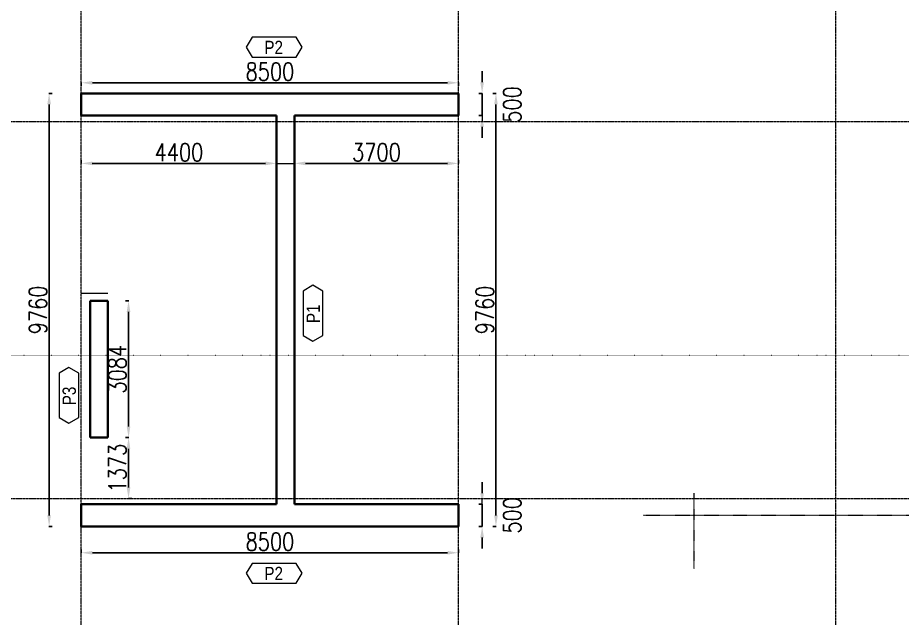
# Model space of a CAD drawing. Header units: metres. Extents: x -5444 to 112500, y -2287 to 89414.
# Drawn here: x 70748 to 90675, y 11249 to 24785 of the extents above; entities that cross this region are included whole.
import ezdxf

# ---------------------------------------------------------------- set-up
doc = ezdxf.new("R2010")
doc.units = ezdxf.units.M
doc.header["$LTSCALE"] = 10
for name, pattern in [('Dot', [0.714375, 0, -0.714375]), ('Grid Line', [3.33375, 1.905, -0.47625, 0.47625, -0.47625]), ('Hidden 0_75', [0.225, 0.1125, -0.1125])]:
    doc.linetypes.add(name, pattern=pattern)
doc.layers.add('COTAS', color=8, linetype='Continuous')
for name, color, linetype, lineweight in [('E_DETALLES-1', 7, 'Hidden 0_75', 9), ('E_DIM-1', 2, 'Continuous', 18), ('E_EJES-1', 8, 'Grid Line', 9), ('E_MUROS-3', 2, 'Continuous', 35), ('E_TEXTO', 3, 'Continuous', 9), ('E_TEXTO-1', 3, 'Dot', 9)]:
    doc.layers.add(name, color=color, linetype=linetype, lineweight=lineweight)
doc.styles.add('Arial Narrow_1', font='', dxfattribs={"height": 0.3})
doc.styles.add('CNI_COTAS', font='romans.shx', dxfattribs={"width": 0.8})
doc.styles.add('Yu Gothic UI Light', font='Yu Gothic UI Light.ttf', dxfattribs={"height": 0.225})
doc.styles.get('Arial Narrow_1').set_extended_font_data('Arial Narrow')
doc.dimstyles.new('1.5', dxfattribs={"dimscale": 0, "dimtxt": 400, "dimasz": 250, "dimexe": 4, "dimexo": 4, "dimgap": 50, "dimtad": 1, "dimdec": 0, "dimzin": 4, "dimdsep": 46, "dimtxsty": 'CNI_COTAS', "dimcen": 0, "dimclrd": 256, "dimclrt": 3, "dimadec": 0, "dimazin": 0, "dimtfac": 1, "dimtdec": 0, "dimtmove": 2, "dimatfit": 0, "dimfxl": 0.05, "dimtolj": 1, "dimtzin": 0, "dimarcsym": 0})
doc.dimstyles.new('CNI_COTAS_1', dxfattribs={"dimscale": 0.3048, "dimtxt": 0.235657, "dimasz": 0.492126, "dimexe": 0.246063, "dimexo": 0.0625, "dimgap": 0.049213, "dimtad": 1, "dimrnd": 0.01, "dimzin": 0, "dimdsep": 46, "dimtxsty": 'Yu Gothic UI Light', "dimblk1": 'OPEN30', "dimblk2": 'OPEN30', "dimsah": 1, "dimcen": 0.09, "dimdle": 0.246063, "dimazin": 0, "dimtfac": 1, "dimtdec": 4, "dimtix": 1, "dimtmove": 2, "dimatfit": 3, "dimfxl": 0.246063, "dimfxlon": 1, "dimtvp": 1, "dimtolj": 1, "dimtzin": 0, "dimlwd": 18, "dimlwe": 18, "dimarcsym": 2})

# ---------------------------------------------------------------- blocks, each defined once
blk = doc.blocks.new('CNI_TAG PANTALLAS Y CONTENCIONES_MARCA - CNI_TAG PANTALLA_MARCA-583536-_0_00m_LOC COLUMNAS Y MUROS PISO 1')
at = {"layer": 'E_TEXTO'}
for p, q in [((-0.00291, 0.00304), (-0.00377, 0.00155)), ((0.00374, 0.00304), (-0.00291, 0.00304)), ((0.00461, 0.00155), (0.00374, 0.00304)), ((-0.00377, 0.00155), (-0.00291, 0.00005)), ((0.00374, 0.00005), (0.00461, 0.00155)), ((-0.00291, 0.00005), (0.00374, 0.00005))]:
    blk.add_line(p, q, dxfattribs=at)
blk = doc.blocks.new('DIMBLOCK61-_0_00m_LOC COLUMNAS Y MUROS PISO 1')
at = {"layer": 'COTAS', "color": 0, "lineweight": -2, "transparency": 16777216}
for p, q in [((81450, 23079), (81525, 23079)), ((81450, 13319), (81525, 13319))]:
    blk.add_line(p, q, dxfattribs=at)
at = {"layer": 'COTAS', "lineweight": -2, "transparency": 16777216}
blk.add_line((81521, 22829), (81521, 13569), dxfattribs=at)
at = {"layer": 'COTAS', "transparency": 16777216}
for points in [[(81480, 22829), (81563, 22829), (81521, 23079)], [(81480, 13569), (81563, 13569), (81521, 13319)]]:
    blk.add_solid(points, dxfattribs=at)
at = {"layer": 'Defpoints', "color": 0, "transparency": 16777216}
for p in [(81446, 23079), (81446, 13319), (81521, 13319)]:
    blk.add_point(p, dxfattribs=at)
at = {"layer": 'COTAS', "color": 3, "transparency": 16777216, "insert": (81271, 18199), "char_height": 400, "width": 2.23, "attachment_point": 5, "rotation": 90, "style": 'CNI_COTAS'}
blk.add_mtext('\\A1;9760', dxfattribs=at)
blk = doc.blocks.new('DIMBLOCK62-_0_00m_LOC COLUMNAS Y MUROS PISO 1')
at = {"layer": 'COTAS', "lineweight": -2, "transparency": 16777216}
for p, q in [((81210, 23329), (81210, 23579)), ((81210, 23079), (81210, 22579)), ((81210, 22329), (81210, 22079))]:
    blk.add_line(p, q, dxfattribs=at)
at = {"layer": 'COTAS', "color": 0, "lineweight": -2, "transparency": 16777216}
for p, q in [((81139, 23079), (81214, 23079)), ((81139, 22579), (81214, 22579))]:
    blk.add_line(p, q, dxfattribs=at)
at = {"layer": 'COTAS', "transparency": 16777216}
for points in [[(81168, 23329), (81251, 23329), (81210, 23079)], [(81168, 22329), (81251, 22329), (81210, 22579)]]:
    blk.add_solid(points, dxfattribs=at)
at = {"layer": 'Defpoints', "color": 0, "transparency": 16777216}
for p in [(81135, 23079), (81135, 22579), (81210, 22579)]:
    blk.add_point(p, dxfattribs=at)
at = {"layer": 'COTAS', "color": 3, "transparency": 16777216, "insert": (81889, 22829), "char_height": 400, "width": 2.26, "attachment_point": 5, "rotation": 90, "style": 'CNI_COTAS'}
blk.add_mtext('\\A1;500', dxfattribs=at)
blk = doc.blocks.new('_Open30')
at = {"color": 0, "linetype": 'ByBlock', "lineweight": -2}
for p, q in [((-1, 0), (0, 0)), ((0, 0), (-1, 0)), ((0, 0), (-1, 0))]:
    blk.add_line(p, q, dxfattribs=at)
blk = doc.blocks.new('DIMBLOCK63-_0_00m_LOC COLUMNAS Y MUROS PISO 1')
at = {"layer": 'Defpoints', "color": 0, "transparency": 16777216}
for p in [(81135, 22579), (81210, 22449), (81285, 22449)]:
    blk.add_point(p, dxfattribs=at)
at = {"layer": 'E_DIM-1', "color": 0, "lineweight": 18, "transparency": 16777216}
for p, q in [((81210, 22579), (81210, 22579)), ((81210, 22579), (81210, 22449)), ((81210, 22449), (81210, 22449))]:
    blk.add_line(p, q, dxfattribs=at)
at = {"layer": 'E_DIM-1', "color": 0, "lineweight": 18, "transparency": 16777216, "xscale": 0.15, "yscale": 0.15, "zscale": 0.15}
for p, rotation in [((81210, 22579), 90), ((81210, 22449), 270)]:
    blk.add_blockref('_Open30', p, dxfattribs=dict(at, rotation=rotation))
at = {"layer": 'E_DIM-1', "color": 0, "transparency": 16777216, "insert": (81051, 22147), "char_height": 0.225, "width": 0.627, "attachment_point": 1, "rotation": 90, "line_spacing_factor": 1.142579, "style": 'Yu Gothic UI Light'}
blk.add_mtext('\\A1;130.21', dxfattribs=at)
blk = doc.blocks.new('DIMBLOCK64-_0_00m_LOC COLUMNAS Y MUROS PISO 1')
at = {"layer": 'COTAS', "lineweight": -2, "transparency": 16777216}
for p, q in [((81210, 14069), (81210, 14319)), ((81210, 13319), (81210, 13819)), ((81210, 13069), (81210, 12819))]:
    blk.add_line(p, q, dxfattribs=at)
at = {"layer": 'COTAS', "color": 0, "lineweight": -2, "transparency": 16777216}
for p, q in [((81139, 13819), (81214, 13819)), ((81139, 13319), (81214, 13319))]:
    blk.add_line(p, q, dxfattribs=at)
at = {"layer": 'COTAS', "transparency": 16777216}
for points in [[(81168, 14069), (81251, 14069), (81210, 13819)], [(81168, 13069), (81251, 13069), (81210, 13319)]]:
    blk.add_solid(points, dxfattribs=at)
at = {"layer": 'Defpoints', "color": 0, "transparency": 16777216}
for p in [(81135, 13819), (81210, 13819), (81135, 13319)]:
    blk.add_point(p, dxfattribs=at)
at = {"layer": 'COTAS', "color": 3, "transparency": 16777216, "insert": (81889, 13569), "char_height": 400, "width": 2.26, "attachment_point": 5, "rotation": 90, "style": 'CNI_COTAS'}
blk.add_mtext('\\A1;500', dxfattribs=at)
blk = doc.blocks.new('DIMBLOCK65-_0_00m_LOC COLUMNAS Y MUROS PISO 1')
at = {"layer": 'Defpoints', "color": 0, "transparency": 16777216}
for p in [(81135, 13949), (81135, 13819), (81210, 13949)]:
    blk.add_point(p, dxfattribs=at)
at = {"layer": 'E_DIM-1', "color": 0, "lineweight": 18, "transparency": 16777216}
for p, q in [((81210, 13949), (81210, 13949)), ((81210, 13819), (81210, 13949)), ((81210, 13819), (81210, 13819))]:
    blk.add_line(p, q, dxfattribs=at)
at = {"layer": 'E_DIM-1', "color": 0, "lineweight": 18, "transparency": 16777216, "xscale": 0.15, "yscale": 0.15, "zscale": 0.15}
for p, rotation in [((81210, 13949), 90), ((81210, 13819), 270)]:
    blk.add_blockref('_Open30', p, dxfattribs=dict(at, rotation=rotation))
at = {"layer": 'E_DIM-1', "color": 0, "transparency": 16777216, "insert": (81051, 14348), "char_height": 0.225, "width": 0.627, "attachment_point": 1, "rotation": 90, "line_spacing_factor": 1.142579, "style": 'Yu Gothic UI Light'}
blk.add_mtext('\\A1;129.79', dxfattribs=at)
blk = doc.blocks.new('DIMBLOCK66-_0_00m_LOC COLUMNAS Y MUROS PISO 1')
at = {"layer": 'COTAS', "color": 0, "lineweight": -2, "transparency": 16777216}
for p, q in [((72180, 23247), (72180, 23322)), ((80680, 23247), (80680, 23322))]:
    blk.add_line(p, q, dxfattribs=at)
at = {"layer": 'COTAS', "lineweight": -2, "transparency": 16777216}
blk.add_line((72430, 23318), (80430, 23318), dxfattribs=at)
at = {"layer": 'COTAS', "transparency": 16777216}
for points in [[(72430, 23359), (72430, 23276), (72180, 23318)], [(80430, 23359), (80430, 23276), (80680, 23318)]]:
    blk.add_solid(points, dxfattribs=at)
at = {"layer": 'Defpoints', "color": 0, "transparency": 16777216}
for p in [(80680, 23318), (72180, 23243), (80680, 23243)]:
    blk.add_point(p, dxfattribs=at)
at = {"layer": 'COTAS', "color": 3, "transparency": 16777216, "insert": (76430, 23568), "char_height": 400, "width": 2.26, "attachment_point": 5, "style": 'CNI_COTAS'}
blk.add_mtext('\\A1;8500', dxfattribs=at)
blk = doc.blocks.new('DIMBLOCK67-_0_00m_LOC COLUMNAS Y MUROS PISO 1')
at = {"layer": 'COTAS', "color": 0, "lineweight": -2, "transparency": 16777216}
for p, q in [((72180, 12798), (72180, 12723)), ((80680, 12798), (80680, 12723))]:
    blk.add_line(p, q, dxfattribs=at)
at = {"layer": 'COTAS', "lineweight": -2, "transparency": 16777216}
blk.add_line((72430, 12727), (80430, 12727), dxfattribs=at)
at = {"layer": 'COTAS', "transparency": 16777216}
for points in [[(72430, 12768), (72430, 12685), (72180, 12727)], [(80430, 12768), (80430, 12685), (80680, 12727)]]:
    blk.add_solid(points, dxfattribs=at)
at = {"layer": 'Defpoints', "color": 0, "transparency": 16777216}
for p in [(72180, 12802), (80680, 12802), (80680, 12727)]:
    blk.add_point(p, dxfattribs=at)
at = {"layer": 'COTAS', "color": 3, "transparency": 16777216, "insert": (76430, 12977), "char_height": 400, "width": 2.26, "attachment_point": 5, "style": 'CNI_COTAS'}
blk.add_mtext('\\A1;8500', dxfattribs=at)
blk = doc.blocks.new('DIMBLOCK68-_0_00m_LOC COLUMNAS Y MUROS PISO 1')
at = {"layer": 'COTAS', "color": 0, "lineweight": -2, "transparency": 16777216}
for p, q in [((71527, 23079), (71452, 23079)), ((71527, 13319), (71452, 13319))]:
    blk.add_line(p, q, dxfattribs=at)
at = {"layer": 'COTAS', "lineweight": -2, "transparency": 16777216}
blk.add_line((71456, 22829), (71456, 13569), dxfattribs=at)
at = {"layer": 'COTAS', "transparency": 16777216}
for points in [[(71414, 22829), (71497, 22829), (71456, 23079)], [(71414, 13569), (71497, 13569), (71456, 13319)]]:
    blk.add_solid(points, dxfattribs=at)
at = {"layer": 'Defpoints', "color": 0, "transparency": 16777216}
for p in [(71531, 23079), (71456, 13319), (71531, 13319)]:
    blk.add_point(p, dxfattribs=at)
at = {"layer": 'COTAS', "color": 3, "transparency": 16777216, "insert": (71206, 18199), "char_height": 400, "width": 2.23, "attachment_point": 5, "rotation": 90, "style": 'CNI_COTAS'}
blk.add_mtext('\\A1;9760', dxfattribs=at)
blk = doc.blocks.new('DIMBLOCK69-_0_00m_LOC COLUMNAS Y MUROS PISO 1')
at = {"layer": 'COTAS', "color": 0, "lineweight": -2, "transparency": 16777216}
for p, q in [((72179, 21572), (72179, 21497)), ((76580, 21572), (76580, 21497))]:
    blk.add_line(p, q, dxfattribs=at)
at = {"layer": 'COTAS', "lineweight": -2, "transparency": 16777216}
blk.add_line((72429, 21501), (76330, 21501), dxfattribs=at)
at = {"layer": 'COTAS', "transparency": 16777216}
for points in [[(72429, 21543), (72429, 21460), (72179, 21501)], [(76330, 21543), (76330, 21460), (76580, 21501)]]:
    blk.add_solid(points, dxfattribs=at)
at = {"layer": 'Defpoints', "color": 0, "transparency": 16777216}
for p in [(72179, 21576), (76580, 21576), (76580, 21501)]:
    blk.add_point(p, dxfattribs=at)
at = {"layer": 'COTAS', "color": 3, "transparency": 16777216, "insert": (74380, 21751), "char_height": 400, "width": 2.29, "attachment_point": 5, "style": 'CNI_COTAS'}
blk.add_mtext('\\A1;4400', dxfattribs=at)
blk = doc.blocks.new('DIMBLOCK70-_0_00m_LOC COLUMNAS Y MUROS PISO 1')
at = {"layer": 'Defpoints', "color": 0, "transparency": 16777216}
for p in [(76580, 21576), (76980, 21576), (76980, 21501)]:
    blk.add_point(p, dxfattribs=at)
at = {"layer": 'E_DIM-1', "color": 0, "lineweight": 18, "transparency": 16777216}
for p, q in [((76580, 21501), (76580, 21501)), ((76580, 21501), (76980, 21501)), ((76980, 21501), (76980, 21501))]:
    blk.add_line(p, q, dxfattribs=at)
at = {"layer": 'E_DIM-1', "color": 0, "lineweight": 18, "transparency": 16777216, "xscale": 0.15, "yscale": 0.15, "zscale": 0.15, "rotation": 180}
blk.add_blockref('_Open30', (76580, 21501), dxfattribs=at)
at = {"layer": 'E_DIM-1', "color": 0, "lineweight": 18, "transparency": 16777216, "xscale": 0.15, "yscale": 0.15, "zscale": 0.15}
blk.add_blockref('_Open30', (76980, 21501), dxfattribs=at)
at = {"layer": 'E_DIM-1', "color": 0, "transparency": 16777216, "insert": (76323, 21250), "char_height": 0.225, "width": 0.694, "attachment_point": 1, "line_spacing_factor": 1.142579, "style": 'Yu Gothic UI Light'}
blk.add_mtext('\\A1;400.00', dxfattribs=at)
blk = doc.blocks.new('DIMBLOCK71-_0_00m_LOC COLUMNAS Y MUROS PISO 1')
at = {"layer": 'COTAS', "color": 0, "lineweight": -2, "transparency": 16777216}
for p, q in [((76980, 21572), (76980, 21497)), ((80679, 21572), (80679, 21497))]:
    blk.add_line(p, q, dxfattribs=at)
at = {"layer": 'COTAS', "lineweight": -2, "transparency": 16777216}
blk.add_line((77230, 21501), (80429, 21501), dxfattribs=at)
at = {"layer": 'COTAS', "transparency": 16777216}
for points in [[(77230, 21543), (77230, 21460), (76980, 21501)], [(80429, 21543), (80429, 21460), (80679, 21501)]]:
    blk.add_solid(points, dxfattribs=at)
at = {"layer": 'Defpoints', "color": 0, "transparency": 16777216}
for p in [(76980, 21576), (80679, 21576), (80679, 21501)]:
    blk.add_point(p, dxfattribs=at)
at = {"layer": 'COTAS', "color": 3, "transparency": 16777216, "insert": (78830, 21751), "char_height": 400, "width": 2.23, "attachment_point": 5, "style": 'CNI_COTAS'}
blk.add_mtext('\\A1;3700', dxfattribs=at)
blk = doc.blocks.new('DIMBLOCK153-_0_00m_LOC COLUMNAS Y MUROS PISO 1')
at = {"layer": 'Defpoints', "color": 0, "transparency": 16777216}
for p in [(72179, 18653), (72380, 18578), (72380, 18503)]:
    blk.add_point(p, dxfattribs=at)
at = {"layer": 'E_DIM-1', "color": 0, "lineweight": 18, "transparency": 16777216}
for p, q in [((72179, 18578), (72179, 18578)), ((72180, 18578), (72379, 18578)), ((72380, 18578), (72380, 18578))]:
    blk.add_line(p, q, dxfattribs=at)
at = {"layer": 'E_DIM-1', "color": 0, "lineweight": 18, "transparency": 16777216, "xscale": 0.15, "yscale": 0.15, "zscale": 0.15, "rotation": 180}
blk.add_blockref('_Open30', (72179, 18578), dxfattribs=at)
at = {"layer": 'E_DIM-1', "color": 0, "lineweight": 18, "transparency": 16777216, "xscale": 0.15, "yscale": 0.15, "zscale": 0.15}
blk.add_blockref('_Open30', (72380, 18578), dxfattribs=at)
at = {"layer": 'E_DIM-1', "color": 0, "transparency": 16777216, "insert": (72134, 18737), "char_height": 0.225, "width": 0.689, "attachment_point": 1, "line_spacing_factor": 1.142579, "style": 'Yu Gothic UI Light'}
blk.add_mtext('\\A1;200.21', dxfattribs=at)
blk = doc.blocks.new('DIMBLOCK154-_0_00m_LOC COLUMNAS Y MUROS PISO 1')
at = {"layer": 'Defpoints', "color": 0, "transparency": 16777216}
for p in [(72780, 18578), (72380, 18503), (72780, 18503)]:
    blk.add_point(p, dxfattribs=at)
at = {"layer": 'E_DIM-1', "color": 0, "lineweight": 18, "transparency": 16777216}
for p, q in [((72380, 18578), (72380, 18578)), ((72380, 18578), (72779, 18578)), ((72780, 18578), (72780, 18578))]:
    blk.add_line(p, q, dxfattribs=at)
at = {"layer": 'E_DIM-1', "color": 0, "lineweight": 18, "transparency": 16777216, "xscale": 0.15, "yscale": 0.15, "zscale": 0.15, "rotation": 180}
blk.add_blockref('_Open30', (72380, 18578), dxfattribs=at)
at = {"layer": 'E_DIM-1', "color": 0, "lineweight": 18, "transparency": 16777216, "xscale": 0.15, "yscale": 0.15, "zscale": 0.15}
blk.add_blockref('_Open30', (72780, 18578), dxfattribs=at)
at = {"layer": 'E_DIM-1', "color": 0, "transparency": 16777216, "insert": (72906, 18737), "char_height": 0.225, "width": 0.694, "attachment_point": 1, "line_spacing_factor": 1.142579, "style": 'Yu Gothic UI Light'}
blk.add_mtext('\\A1;400.00', dxfattribs=at)
blk = doc.blocks.new('DIMBLOCK155-_0_00m_LOC COLUMNAS Y MUROS PISO 1')
at = {"layer": 'COTAS', "color": 0, "lineweight": -2, "transparency": 16777216}
for p, q in [((73174, 18405), (73249, 18405)), ((73174, 15321), (73249, 15321))]:
    blk.add_line(p, q, dxfattribs=at)
at = {"layer": 'COTAS', "lineweight": -2, "transparency": 16777216}
blk.add_line((73245, 18155), (73245, 15571), dxfattribs=at)
at = {"layer": 'COTAS', "transparency": 16777216}
for points in [[(73203, 18155), (73286, 18155), (73245, 18405)], [(73203, 15571), (73286, 15571), (73245, 15321)]]:
    blk.add_solid(points, dxfattribs=at)
at = {"layer": 'Defpoints', "color": 0, "transparency": 16777216}
for p in [(73170, 18405), (73170, 15321), (73245, 15321)]:
    blk.add_point(p, dxfattribs=at)
at = {"layer": 'COTAS', "color": 3, "transparency": 16777216, "insert": (72995, 16863), "char_height": 400, "width": 2.26, "attachment_point": 5, "rotation": 90, "style": 'CNI_COTAS'}
blk.add_mtext('\\A1;3084', dxfattribs=at)
blk = doc.blocks.new('DIMBLOCK156-_0_00m_LOC COLUMNAS Y MUROS PISO 1')
at = {"layer": 'COTAS', "color": 0, "lineweight": -2, "transparency": 16777216}
for p, q in [((73174, 15321), (73249, 15321)), ((73316, 13949), (73241, 13949))]:
    blk.add_line(p, q, dxfattribs=at)
at = {"layer": 'COTAS', "lineweight": -2, "transparency": 16777216}
blk.add_line((73245, 15071), (73245, 14199), dxfattribs=at)
at = {"layer": 'COTAS', "transparency": 16777216}
for points in [[(73203, 15071), (73286, 15071), (73245, 15321)], [(73203, 14199), (73286, 14199), (73245, 13949)]]:
    blk.add_solid(points, dxfattribs=at)
at = {"layer": 'Defpoints', "color": 0, "transparency": 16777216}
for p in [(73170, 15321), (73245, 13949), (73320, 13949)]:
    blk.add_point(p, dxfattribs=at)
at = {"layer": 'COTAS', "color": 3, "transparency": 16777216, "insert": (72995, 14635), "char_height": 400, "width": 2.02, "attachment_point": 5, "rotation": 90, "style": 'CNI_COTAS'}
blk.add_mtext('\\A1;1373', dxfattribs=at)

msp = doc.modelspace()

# ---------------------------------------------------------------- linework, layer by layer
at = {"layer": 'E_DETALLES-1'}
for p, q in [((85979.3658, 14068.2521), (85979.3658, 12370.2521)), ((84843.4029, 13573.7789), (96968.4029, 13573.7789))]:
    msp.add_line(p, q, dxfattribs=at)
at = {"layer": 'E_EJES-1'}
for p, q in [((72179.4029, -1101.314), (72179.4029, 38666.2144)), ((80679.4029, -1101.314), (80679.4029, 38666.2144)), ((89179.4029, -1101.314), (89179.4029, 38666.2144)), ((-3637.6038, 22448.7789), (105501.3014, 22448.7789)), ((-3637.6038, 13948.7789), (105501.3014, 13948.7789))]:
    msp.add_line(p, q, dxfattribs=at)
at = {"layer": 'E_MUROS-3'}
for p, q in [((72179.6013, 23078.9853), (80679.6013, 23078.9853)), ((72179.6013, 22578.9853), (72179.6013, 23078.9853)), ((80679.6013, 22578.9853), (80679.6013, 23078.9853)), ((76579.6518, 22578.9853), (72179.6013, 22578.9853)), ((76579.6518, 13818.9853), (76579.6518, 22578.9853)), ((76979.6518, 22578.9853), (76979.6518, 13818.9853)), ((80679.6013, 22578.9853), (76979.6518, 22578.9853)), ((72379.6138, 15321.3697), (72379.6138, 18405.4697)), ((72779.6138, 18405.4697), (72379.6138, 18405.4697)), ((72779.6138, 18405.4697), (72779.6138, 15321.3697)), ((72779.6138, 15321.3697), (72379.6138, 15321.3697)), ((72179.6172, 13818.9853), (76579.6518, 13818.9853)), ((72179.6172, 13318.9853), (72179.6172, 13818.9853)), ((76979.6518, 13818.9853), (80679.6172, 13818.9853)), ((80679.6172, 13318.9853), (80679.6172, 13818.9853)), ((80679.6172, 13318.9853), (72179.6172, 13318.9853))]:
    msp.add_line(p, q, dxfattribs=at)
at = {"layer": 'E_TEXTO-1'}
msp.add_line((-3641.033, 17181.0897), (106016.4127, 17181.0897), dxfattribs=at)

# ---------------------------------------------------------------- block references
at = {"layer": 'E_TEXTO', "xscale": 149999.9999999999, "yscale": 149999.9999999999, "zscale": 149999.9999999999}
for p in [(76462.9864, 23886.9956), (76463.0023, 12031.8601)]:
    msp.add_blockref('CNI_TAG PANTALLAS Y CONTENCIONES_MARCA - CNI_TAG PANTALLA_MARCA-583536-_0_00m_LOC COLUMNAS Y MUROS PISO 1', p, dxfattribs=at)
at = {"layer": 'E_TEXTO', "xscale": 149999.9999999999, "yscale": 149999.9999999999, "zscale": 149999.9999999999, "rotation": 89.99999999999991}
for p in [(77631.9927, 18062.171), (72135.4957, 16209.4051)]:
    msp.add_blockref('CNI_TAG PANTALLAS Y CONTENCIONES_MARCA - CNI_TAG PANTALLA_MARCA-583536-_0_00m_LOC COLUMNAS Y MUROS PISO 1', p, dxfattribs=at)

# ---------------------------------------------------------------- texts
at = {"layer": 'E_TEXTO', "char_height": 300, "width": 529.11375, "attachment_point": 1, "style": 'Arial Narrow_1'}
for insert in [(76303.1455, 24264.3007), (76303.1615, 12409.1652)]:
    msp.add_mtext('P2', dxfattribs=dict(at, insert=insert))
at = {"layer": 'E_TEXTO', "char_height": 300, "width": 529.11375, "attachment_point": 1, "rotation": 90, "style": 'Arial Narrow_1'}
for s, insert in [('P1', (77254.6876, 17902.3302)), ('P3', (71758.1906, 16049.5642))]:
    msp.add_mtext(s, dxfattribs=dict(at, insert=insert))

# ---------------------------------------------------------------- dimensions: what is measured, and where the dimension line sits
at = {"layer": 'COTAS'}
for base, p1, p2, picture, middle in [((80679.6013, 23317.8333), (72179.6013, 23242.8333), (80679.6013, 23242.8333), 'DIMBLOCK66-_0_00m_LOC COLUMNAS Y MUROS PISO 1', (76429.6013, 23567.8333)), ((76579.6518, 21501.2819), (72179.4029, 21576.2819), (76579.6518, 21576.2819), 'DIMBLOCK69-_0_00m_LOC COLUMNAS Y MUROS PISO 1', (74379.5274, 21751.2819)), ((80679.4029, 21501.2819), (76979.6518, 21576.2819), (80679.4029, 21576.2819), 'DIMBLOCK71-_0_00m_LOC COLUMNAS Y MUROS PISO 1', (78829.5274, 21751.2819)), ((80679.6172, 12726.707), (72179.6172, 12801.707), (80679.6172, 12801.707), 'DIMBLOCK67-_0_00m_LOC COLUMNAS Y MUROS PISO 1', (76429.6172, 12976.707))]:
    dim = msp.add_linear_dim(base=base, p1=p1, p2=p2, dimstyle='1.5', override={"dimscale": 1}, dxfattribs=at)
    dim.commit()
    dim.dimension.update_dxf_attribs({"geometry": picture, "text_midpoint": middle})
for base, p1, p2, picture, middle in [((81209.7717, 22578.9853), (81134.7717, 23078.9853), (81134.7717, 22578.9853), 'DIMBLOCK62-_0_00m_LOC COLUMNAS Y MUROS PISO 1', (81888.7717, 22828.9853)), ((71455.7839, 13318.9853), (71530.7839, 23078.9853), (71530.7839, 13318.9853), 'DIMBLOCK68-_0_00m_LOC COLUMNAS Y MUROS PISO 1', (71205.7839, 18198.9853)), ((81521.2142, 13318.9853), (81446.2142, 23078.9853), (81446.2142, 13318.9853), 'DIMBLOCK61-_0_00m_LOC COLUMNAS Y MUROS PISO 1', (81271.2142, 18198.9853)), ((73244.5488, 15321.3697), (73169.5488, 18405.4697), (73169.5488, 15321.3697), 'DIMBLOCK155-_0_00m_LOC COLUMNAS Y MUROS PISO 1', (72994.5488, 16863.4197)), ((73244.5488, 13948.7789), (73169.5488, 15321.3697), (73319.5488, 13948.7789), 'DIMBLOCK156-_0_00m_LOC COLUMNAS Y MUROS PISO 1', (72994.5488, 14635.0743)), ((81209.7717, 13818.9853), (81134.7717, 13318.9853), (81134.7717, 13818.9853), 'DIMBLOCK64-_0_00m_LOC COLUMNAS Y MUROS PISO 1', (81888.7717, 13568.9853))]:
    dim = msp.add_linear_dim(base=base, p1=p1, p2=p2, angle=90, dimstyle='1.5', override={"dimscale": 1}, dxfattribs=at)
    dim.commit()
    dim.dimension.update_dxf_attribs({"geometry": picture, "text_midpoint": middle})
at = {"layer": 'E_DIM-1'}
for base, p1, p2, override, picture, middle in [((81209.7717, 22448.7789), (81134.7717, 22578.9853), (81284.7717, 22448.7789), {"dimpost": '<>', "dimfxl": 0.19863}, 'DIMBLOCK63-_0_00m_LOC COLUMNAS Y MUROS PISO 1', (81051.2169, 22147.0106)), ((81209.7717, 13948.7789), (81134.7717, 13818.9853), (81134.7717, 13948.7789), {"dimpost": '<>', "dimfxl": 0.129794}, 'DIMBLOCK65-_0_00m_LOC COLUMNAS Y MUROS PISO 1', (81051.2169, 14348.6717))]:
    dim = msp.add_linear_dim(base=base, p1=p1, p2=p2, angle=90, dimstyle='CNI_COTAS_1', override=override, dxfattribs=at)
    dim.commit()
    dim.dimension.update_dxf_attribs({"geometry": picture, "text_midpoint": middle, "dimtype": 160, "text_rotation": 90})
for base, p1, p2, override, picture, middle in [((76979.6518, 21501.2819), (76579.6518, 21576.2819), (76979.6518, 21576.2819), {"dimpost": '<>', "dimfxl": 0.4}, 'DIMBLOCK70-_0_00m_LOC COLUMNAS Y MUROS PISO 1', (76323.4094, 21250.1446)), ((72379.6138, 18578.1259), (72179.4029, 18653.1259), (72379.6138, 18503.1259), {"dimpost": '<>', "dimfxl": 0.250169}, 'DIMBLOCK153-_0_00m_LOC COLUMNAS Y MUROS PISO 1', (72134.3657, 18736.6807)), ((72779.6138, 18578.1259), (72379.6138, 18503.1259), (72779.6138, 18503.1259), {"dimpost": '<>', "dimfxl": 0.4}, 'DIMBLOCK154-_0_00m_LOC COLUMNAS Y MUROS PISO 1', (72906.6421, 18736.6807))]:
    dim = msp.add_linear_dim(base=base, p1=p1, p2=p2, dimstyle='CNI_COTAS_1', override=override, dxfattribs=at)
    dim.commit()
    dim.dimension.update_dxf_attribs({"geometry": picture, "text_midpoint": middle, "dimtype": 160})

doc.saveas('drawing.dxf')
